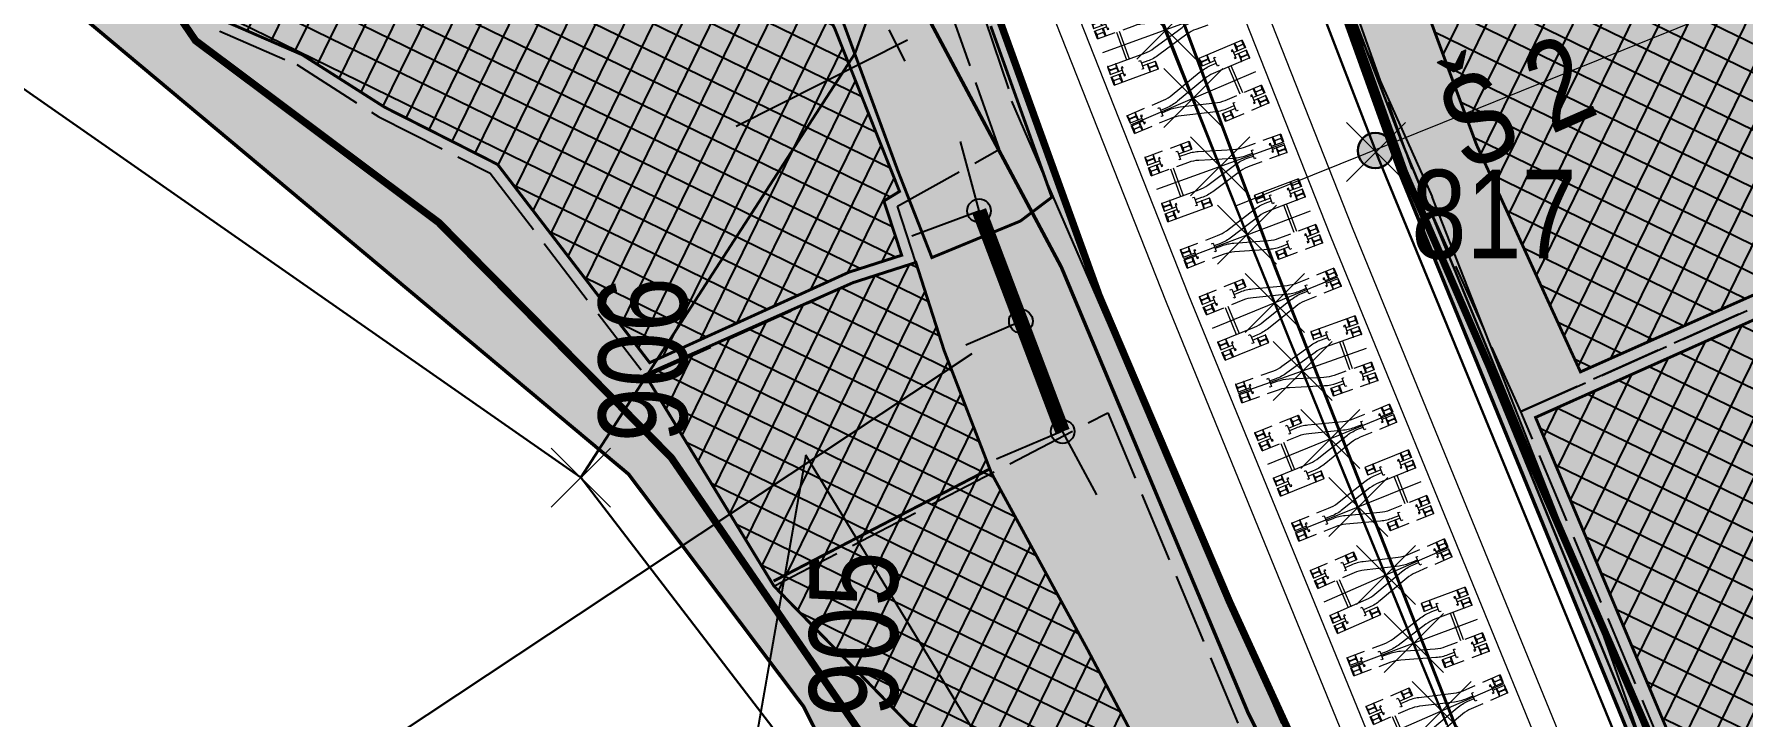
# Model space of a CAD drawing. Header units: millimetres. Extents: x -533422 to -532014, y -1115269 to -1112931.
# Drawn here: x -532559.51 to -532530.56, y -1113905.91 to -1113894.35 of the extents above; entities that cross this region are included whole.
import ezdxf
from ezdxf import colors
from ezdxf.entities.mleader import LeaderData, LeaderLine
from ezdxf.enums import TextEntityAlignment as Align
from ezdxf.math import Vec2, Vec3

# ---------------------------------------------------------------- set-up
doc = ezdxf.new("R2010")
doc.units = ezdxf.units.MM
doc.header["$PDMODE"] = 3
doc.header["$PDSIZE"] = 0.5
for name, pattern in [('ACAD_ISO02W100', [15, 12, -3]), ('ACAD_ISO05W100', [33, 24, -3, 0, -3, 0, -3]), ('ACAD_ISO10W100', [18, 12, -3, 0, -3])]:
    doc.linetypes.add(name, pattern=pattern)
for name, color, linetype, lineweight in [('drážní pozemek', 4, 'Continuous', 30), ('drážní pozemek body', 1, 'Continuous', 18), ('kladečák', 2, 'Continuous', 15), ('kladečák osa', 2, 'Continuous', 15), ('odvodnění', 5, 'Continuous', 0), ('původní osa', 30, 'Continuous', 15), ('SVRSEK', 1, 'Continuous', 20), ('Svršek', 1, 'Continuous', 18), ('tvar svršku', 1, 'Continuous', 13), ('Vytyčovací výkres', 5, 'Continuous', 15), ('Vytyčovací výkres _čísla bodů', 5, 'Continuous', 15), ('Ypražce', 1, 'Continuous', 13), ('zabzař', 1, 'Continuous', 30), ('řezy - značení', 5, 'Continuous', 0)]:
    doc.layers.add(name, color=color, linetype=linetype, lineweight=lineweight)
doc.layers.add('skály', color=8, linetype='Continuous')
doc.layers.add('Soubor 05 Těžký ochranný plot', color=82, linetype='Continuous')
doc.styles.get("Standard").update_dxf_attribs({"font": 'arial.ttf'})
doc.styles.add('Standard 1_500', font='romans.shx', dxfattribs={"width": 0.65, "height": 0.7})
pattern_1 = [(288.94733, (-532345.07127, -1114032.82954), (0.6530751, -0.5687644), [0.5, -1]), (48.94733, (-532345.07127, -1114032.82954), (0.16602684, 0.8499618), [0.5, -1]), (348.94733, (-532345.07127, -1114032.82954), (0.81910195, 0.28119744), [-1, 0.5])]

# ---------------------------------------------------------------- blocks, each defined once
blk = doc.blocks.new('Z$W@#62D3339C')
at = {"layer": 'Ypražce', "lineweight": 9}
for p, q in [((0, 2.3), (0, 1.5)), ((0.14, 2.3), (0.14, 2.085)), ((0.19, 2.3), (0.19, 2.085)), ((0.97, 2.3), (0.97, 2.085)), ((1.02, 2.3), (1.02, 2.085)), ((1.16, 2.3), (1.16, 1.979)), ((0.14, 1.739), (0.14, 1.5)), ((0.828, 1.958), (0.33, 1.958)), ((0.828, 1.908), (0.33, 1.908)), ((1.02, 1.739), (1.02, 1.5)), ((1.16, 1.838), (1.16, 1.5)), ((0.555, 0.214), (0.555, 0)), ((0.605, 0.214), (0.605, 0))]:
    blk.add_line(p, q, dxfattribs=at)
at = {"layer": 'Ypražce', "lineweight": 9, "ltscale": 0.005}
blk.add_line((0.58, 0), (0.58, 2.3), dxfattribs=at)
at = {"layer": 'Ypražce', "lineweight": 9}
for points in [[(0.067, 2.182), (0.067, 2.266, 0.274795), (0.057, 2.285), (0.057, 2.285), (0.003, 2.292, -0.296181), (0, 2.296), (0, 2.3), (0.14, 2.3), (0.14, 2.296, -0.296181), (0.137, 2.292), (0.083, 2.285), (0.083, 2.285, 0.274795), (0.073, 2.266), (0.073, 2.182, 0.274795), (0.083, 2.163), (0.137, 2.156, -0.296181), (0.14, 2.151), (0.14, 2.148), (0, 2.148), (0, 2.151, -0.296181), (0.003, 2.156), (0.057, 2.163), (0.057, 2.163, 0.274795)], [(0.263, 2.182), (0.263, 2.266, -0.274795), (0.273, 2.285), (0.273, 2.285), (0.327, 2.292, 0.296181), (0.33, 2.296), (0.33, 2.3), (0.19, 2.3), (0.19, 2.296, 0.296181), (0.193, 2.292), (0.247, 2.285), (0.247, 2.285, -0.274795), (0.257, 2.266), (0.257, 2.182, -0.274795), (0.247, 2.163), (0.193, 2.156, 0.296181), (0.19, 2.151), (0.19, 2.148), (0.33, 2.148), (0.33, 2.151, 0.296181), (0.327, 2.156), (0.273, 2.163), (0.273, 2.163, -0.274795)], [(0.897, 2.182), (0.897, 2.266, 0.274795), (0.887, 2.285), (0.887, 2.285), (0.833, 2.292, -0.296181), (0.83, 2.296), (0.83, 2.3), (0.97, 2.3), (0.97, 2.296, -0.296181), (0.967, 2.292), (0.913, 2.285), (0.913, 2.285, 0.274795), (0.903, 2.266), (0.903, 2.182, 0.274795), (0.913, 2.163), (0.967, 2.156, -0.296181), (0.97, 2.151), (0.97, 2.148), (0.83, 2.148), (0.83, 2.151, -0.296181), (0.833, 2.156), (0.887, 2.163), (0.887, 2.163, 0.274795)], [(1.093, 2.182), (1.093, 2.266, -0.274795), (1.103, 2.285), (1.103, 2.285), (1.157, 2.292, 0.296181), (1.16, 2.296), (1.16, 2.3), (1.02, 2.3), (1.02, 2.296, 0.296181), (1.023, 2.292), (1.077, 2.285), (1.077, 2.285, -0.274795), (1.087, 2.266), (1.087, 2.182, -0.274795), (1.077, 2.163), (1.023, 2.156, 0.296181), (1.02, 2.151), (1.02, 2.148), (1.16, 2.148), (1.16, 2.151, 0.296181), (1.157, 2.156), (1.103, 2.163), (1.103, 2.163, -0.274795)], [(0.067, 1.618), (0.067, 1.534, -0.274795), (0.057, 1.515), (0.057, 1.515), (0.003, 1.508, 0.296181), (0, 1.504), (0, 1.5), (0.14, 1.5), (0.14, 1.504, 0.296181), (0.137, 1.508), (0.083, 1.515), (0.083, 1.515, -0.274795), (0.073, 1.534), (0.073, 1.618, -0.274795), (0.083, 1.637), (0.137, 1.644, 0.296181), (0.14, 1.649), (0.14, 1.652), (0, 1.652), (0, 1.649, 0.296181), (0.003, 1.644), (0.057, 1.637), (0.057, 1.637, -0.274795)], [(1.093, 1.618), (1.093, 1.534, 0.274795), (1.103, 1.515), (1.103, 1.515), (1.157, 1.508, -0.296181), (1.16, 1.504), (1.16, 1.5), (1.02, 1.5), (1.02, 1.504, -0.296181), (1.023, 1.508), (1.077, 1.515), (1.077, 1.515, 0.274795), (1.087, 1.534), (1.087, 1.618, 0.274795), (1.077, 1.637), (1.023, 1.644, -0.296181), (1.02, 1.649), (1.02, 1.652), (1.16, 1.652), (1.16, 1.649, -0.296181), (1.157, 1.644), (1.103, 1.637), (1.103, 1.637, 0.274795)], [(0.482, 0.118), (0.482, 0.034, -0.274795), (0.472, 0.015), (0.472, 0.015), (0.418, 0.008, 0.296181), (0.415, 0.004), (0.415, 0), (0.555, 0), (0.555, 0.004, 0.296181), (0.552, 0.008), (0.498, 0.015), (0.498, 0.015, -0.274795), (0.488, 0.034), (0.488, 0.118, -0.274795), (0.498, 0.137), (0.552, 0.144, 0.296181), (0.555, 0.149), (0.555, 0.152), (0.415, 0.152), (0.415, 0.149, 0.296181), (0.418, 0.144), (0.472, 0.137), (0.472, 0.137, -0.274795)], [(0.678, 0.118), (0.678, 0.034, 0.274795), (0.688, 0.015), (0.688, 0.015), (0.742, 0.008, -0.296181), (0.745, 0.004), (0.745, 0), (0.605, 0), (0.605, 0.004, -0.296181), (0.608, 0.008), (0.662, 0.015), (0.662, 0.015, 0.274795), (0.672, 0.034), (0.672, 0.118, 0.274795), (0.662, 0.137), (0.608, 0.144, -0.296181), (0.605, 0.149), (0.605, 0.152), (0.745, 0.152), (0.745, 0.149, -0.296181), (0.742, 0.144), (0.688, 0.137), (0.688, 0.137, 0.274795)]]:
    blk.add_lwpolyline(points, format="xyb", close=True, dxfattribs=at)
for points in [[(0.214, 2.061), (0.24, 2.06), (0.24, 2.085), (0.09, 2.085), (0.09, 2.06), (0.116, 2.06)], [(0.83, 2.3), (0.83, 1.979)], [(1.044, 2.061), (1.07, 2.06), (1.07, 2.085), (0.92, 2.085), (0.92, 2.06), (0.946, 2.06)], [(0.23, 1.764), (0.24, 1.764), (0.24, 1.739), (0.09, 1.739), (0.09, 1.764), (0.1, 1.764)], [(1.06, 1.764), (1.07, 1.764), (1.07, 1.739), (0.92, 1.739), (0.92, 1.764), (0.93, 1.764)], [(0.415, 0), (0.415, 0.321)], [(0.515, 0.536), (0.505, 0.536), (0.505, 0.561), (0.655, 0.561), (0.655, 0.536), (0.645, 0.536)], [(0.745, 0), (0.745, 0.321)], [(0.531, 0.239), (0.505, 0.239), (0.505, 0.214), (0.655, 0.214), (0.655, 0.239), (0.629, 0.239)]]:
    blk.add_lwpolyline(points, dxfattribs=at)
for points in [[(0.33, 2.3), (0.33, 1.625, 0.072586), (0.355, 1.454), (0.524, 0.886, -0.072586), (0.555, 0.675), (0.555, 0.561)], [(0.415, 0.462), (0.415, 0.675, 0.072586), (0.39, 0.846), (0.221, 1.414, -0.072586), (0.19, 1.625), (0.19, 1.739)], [(0.83, 1.838), (0.83, 1.625, -0.072586), (0.805, 1.454), (0.636, 0.886, 0.072586), (0.605, 0.675), (0.605, 0.561)], [(0.745, 0.462), (0.745, 0.675, -0.072586), (0.77, 0.846), (0.939, 1.414, 0.072586), (0.97, 1.625), (0.97, 1.739)]]:
    blk.add_lwpolyline(points, format="xyb", dxfattribs=at)
blk = doc.blocks.new('Těžký ochranný plot - pole dl. 2.0 m')
at = {"layer": 'Soubor 05 Těžký ochranný plot'}
h = blk.add_hatch(color=7, dxfattribs=at)
edge = h.paths.add_edge_path()
edge.add_arc((0, 0), 0.2, 284.6461, 644.6461)
at = {"layer": 'Soubor 05 Těžký ochranný plot', "color": 7}
blk.add_circle((0, 0), 0.2, dxfattribs=at)
blk = doc.blocks.new('Kotevní prvek 5m')
for points in [[(154.728, 149.534), (155.294, 149.732)], [(154.946, 149.822), (156.011, 146.751)]]:
    blk.add_lwpolyline(points)

msp = doc.modelspace()

# ---------------------------------------------------------------- hatches: boundary and pattern name
at = {"layer": 'odvodnění'}
msp.add_hatch(color=256, dxfattribs=at).paths.add_polyline_path([(-532536.4894, -1113896.3186, 1), (-532537.0894, -1113896.3186, 1)])
at = {"layer": 'skály', "true_color": 0xd9ffcc}
h = msp.add_hatch(color=254, dxfattribs=at)
h.dxf.hatch_style = 1
h.paths.add_polyline_path([(-532518.5594, -1113933.2177), (-532517.1782, -1113932.5799), (-532517.5067, -1113924.1456), (-532518.2728, -1113916.338), (-532520.5537, -1113907.175), (-532521.4019, -1113904.7517), (-532522.6878, -1113901.5411), (-532524.2582, -1113898.1632), (-532525.1625, -1113895.9551), (-532526.234, -1113892.75), (-532527.6465, -1113888.1893), (-532529.3261, -1113883.7492), (-532531.835, -1113875.2672), (-532531.835, -1113875.2672), (-532537.2569, -1113861.571), (-532539.0358, -1113855.5672), (-532541.0908, -1113850.94), (-532542.3695, -1113847.5949), (-532543.1826, -1113843.4911), (-532544.1325, -1113839.1424), (-532546.1592, -1113828.9681), (-532546.3628, -1113824.3169), (-532547.0981, -1113819.5416), (-532548.5464, -1113815.3411), (-532550.2727, -1113807.4673), (-532547.7826, -1113800.9067), (-532545.3063, -1113789.8871), (-532546.4022, -1113781.6222), (-532558.0273, -1113786.201), (-532558.5992, -1113791.3438), (-532557.8332, -1113800.8024), (-532557.7416, -1113806.6114), (-532557.0713, -1113813.3105), (-532555.9255, -1113821.5665), (-532555.4993, -1113826.9319), (-532553.3421, -1113840.4862), (-532551.5421, -1113847.1691), (-532550.3625, -1113853.1499), (-532547.2206, -1113864.2971), (-532542.2661, -1113878.7306), (-532539.5925, -1113887.7503), (-532536.3765, -1113896.7067), (-532530.2178, -1113911.7934), (-532526.0618, -1113921.2859), (-532520.6058, -1113934.1467)])
h = msp.add_hatch(color=254, dxfattribs=at)
h.dxf.hatch_style = 1
h.paths.add_polyline_path([(-532526.4588, -1113936.7432), (-532528.7406, -1113937.5977), (-532531.3829, -1113932.6297), (-532536.3884, -1113924.7343), (-532536.3884, -1113924.7343), (-532541.6277, -1113915.394), (-532546.4744, -1113905.7413), (-532549.4415, -1113901.8011), (-532558.7647, -1113893.9956), (-532563.1017, -1113885.6324), (-532563.885, -1113878.661), (-532566.1902, -1113869.556), (-532564.7803, -1113860.8749), (-532565.0546, -1113856.6297), (-532565.8211, -1113851.6329), (-532567.9664, -1113842.656), (-532569.3526, -1113833.3835), (-532572.1876, -1113817.146), (-532573.255, -1113802.8022), (-532570.2038, -1113791.7879), (-532567.7689, -1113790.2534), (-532564.8497, -1113788.7294), (-532564.1698, -1113806.9942), (-532563.4457, -1113816.4786), (-532560.7584, -1113835.4742), (-532560.1527, -1113840.3158), (-532558.7633, -1113845.1218), (-532557.6018, -1113848.9098), (-532556.2156, -1113853.7035), (-532555.1029, -1113857.9718), (-532552.5383, -1113866.2222), (-532552.3648, -1113866.6846), (-532558.9653, -1113878.2524), (-532558.9532, -1113881.0265), (-532559.0671, -1113885.2271), (-532557.7476, -1113887.9392), (-532554.3316, -1113886.5689), (-532550.1277, -1113885.6211), (-532548.9749, -1113886.3688), (-532546.5193, -1113890.0385), (-532542.1096, -1113898.2943), (-532538.9506, -1113905.8353), (-532534.6682, -1113914.5021), (-532530.7666, -1113924.4643), (-532528.0359, -1113932.4637)])
at = {"layer": 'skály', "ltscale": 100, "true_color": 0xffdab3}
for points in [[(-532524.7855, -1113923.5228), (-532524.4511, -1113921.4197), (-532524.2544, -1113919.5917), (-532521.2934, -1113917.2258), (-532520.0726, -1113916.2457), (-532520.8854, -1113912.6513), (-532522.0537, -1113907.76), (-532523.1416, -1113902.8938), (-532527.4684, -1113893.2315), (-532529.0074, -1113889.5962), (-532531.4083, -1113884.5613), (-532534.1407, -1113876.0315), (-532536.6844, -1113868.047), (-532539.8981, -1113862.2999), (-532541.1268, -1113855.5922), (-532542.8907, -1113851.3674), (-532543.8892, -1113847.2576), (-532545.1382, -1113839.2907), (-532547.5925, -1113831.8952), (-532549.5244, -1113829.1656), (-532551.0885, -1113819.681), (-532551.7545, -1113814.2045), (-532556.001, -1113814.5711), (-532555.4612, -1113818.8561), (-532555.0747, -1113823.1664), (-532554.4134, -1113828.6186), (-532554.2132, -1113832.453), (-532553.2157, -1113840.4739), (-532551.4637, -1113846.8394), (-532550.2064, -1113853.0953), (-532547.0716, -1113864.2416), (-532542.1396, -1113878.6702), (-532539.4973, -1113887.7145), (-532536.3003, -1113896.6738), (-532530.1032, -1113910.8993), (-532526.0128, -1113920.5825)], [(-532546.7937, -1113883.3733), (-532548.1588, -1113883.7606), (-532549.5245, -1113884.8035), (-532551.0206, -1113885.5323), (-532552.9153, -1113886.6645), (-532554.4515, -1113887.5444), (-532556.4727, -1113888.3765), (-532558.076, -1113889.5295), (-532559.4844, -1113890.4844), (-532556.7772, -1113894.4554), (-532552.6566, -1113897.5381), (-532548.7194, -1113901.5195), (-532544.186, -1113908.113), (-532540.7659, -1113915.0579), (-532538.4566, -1113919.336), (-532534.407, -1113926.4391), (-532531.99, -1113925.4602), (-532530.7453, -1113925.0622), (-532532.8365, -1113919.3405), (-532535.326, -1113913.3202), (-532537.3675, -1113908.096), (-532539.2595, -1113903.9664), (-532541.4689, -1113898.7784), (-532544.7297, -1113889.7551)]]:
    msp.add_hatch(color=41, dxfattribs=at).paths.add_polyline_path(points)
at = {"layer": 'skály', "ltscale": 0.25}
h = msp.add_hatch(dxfattribs=at)
h.set_pattern_fill('ANSI37', color=8, scale=3.5, angle=189.47367)
h.set_pattern_definition([(333.94733, (-532345.07127, -1114032.82954), (0.1921488, 0.3930459), []), (63.94733, (-532345.07127, -1114032.82954), (-0.3930459, 0.1921488), [])])
h.paths.add_polyline_path([(-532535.7997, -1113923.8481), (-532540.6857, -1113915.0403), (-532541.198, -1113909.9778), (-532538.0105, -1113908.6774), (-532536.2929, -1113911.97), (-532535.6028, -1113913.5139), (-532531.9612, -1113922.2351)])
h.paths.add_polyline_path([(-532541.8751, -1113910.2695), (-532543.7523, -1113907.0018), (-532546.978, -1113903.6986), (-532549.1611, -1113900.1175), (-532545.6385, -1113898.5562), (-532544.5741, -1113898.2148), (-532544.0948, -1113899.7089), (-532543.2938, -1113901.7851), (-532541.6646, -1113904.776), (-532539.7276, -1113908.4436), (-532539.4008, -1113909.2446)])
h.paths.add_polyline_path([(-532559.6282, -1113851.5056), (-532561.0153, -1113846.6868), (-532561.7652, -1113844.1049), (-532563.036, -1113844.4697), (-532561.3782, -1113851.5783), (-532563.3988, -1113856.2578), (-532562.5029, -1113861.9221), (-532562.5423, -1113865.4287), (-532564.2443, -1113869.0925), (-532562.848, -1113874.4202), (-532561.893, -1113878.9103), (-532560.6632, -1113884.8372), (-532559.3276, -1113889.0909), (-532556.2365, -1113894.1451), (-532554.9717, -1113894.6944), (-532553.5756, -1113895.5828), (-532551.6602, -1113896.5534), (-532549.0838, -1113899.9124), (-532545.707, -1113898.3787), (-532544.8143, -1113898.0923), (-532545.1159, -1113897.1733), (-532544.851, -1113897.0111), (-532545.9483, -1113894.2511), (-532547.8666, -1113890.4885), (-532549.2707, -1113888.4009), (-532550.7216, -1113885.6429), (-532549.5609, -1113884.5779), (-532550.8762, -1113881.6069), (-532551.3587, -1113876.0246), (-532551.6152, -1113873.3141), (-532553.2908, -1113868.4032), (-532555.144, -1113868.4725), (-532555.611, -1113866.6709), (-532558.7893, -1113855.0988)])
h.paths.add_polyline_path([(-532527.3244, -1113897.8213), (-532525.829, -1113901.5654), (-532524.7949, -1113904.1741), (-532523.3796, -1113908.268), (-532522.1643, -1113911.9164), (-532520.9419, -1113916.5344), (-532526.3571, -1113919.4826), (-532528.7661, -1113913.7287), (-532529.9263, -1113910.83), (-532530.9942, -1113908.0493), (-532531.6259, -1113906.662), (-532534.0764, -1113900.8397)])
h.paths.add_polyline_path([(-532533.3154, -1113900.0681), (-532535.077, -1113896.2182), (-532536.5884, -1113892.137), (-532532.3357, -1113890.2216), (-532534.346, -1113885.7649), (-532537.56, -1113877.0571), (-532540.0354, -1113869.7815), (-532542.9388, -1113863.1787), (-532544.5577, -1113856.8278), (-532546.6949, -1113852.2109), (-532548.9863, -1113839.8945), (-532550.1897, -1113834.0811), (-532552.0708, -1113830.1331), (-532552.1366, -1113829.6797), (-532550.0525, -1113829.3351), (-532551.5079, -1113819.7779), (-532550.0525, -1113829.3351), (-532548.0413, -1113832.1239), (-532545.8349, -1113839.403), (-532545.0635, -1113847.2192), (-532544.3078, -1113851.728), (-532541.8299, -1113855.8193), (-532540.4271, -1113862.4563), (-532537.0739, -1113868.2283), (-532534.4408, -1113876.1302), (-532531.6965, -1113884.6738), (-532529.5424, -1113889.1471), (-532530.5991, -1113891.6813), (-532528.1364, -1113897.768)])
at = {"layer": 'skály', "ltscale": 100, "true_color": 0xffb3b3}
msp.add_hatch(color=31, dxfattribs=at).paths.add_polyline_path([(-532554.9922, -1113868.2064), (-532555.8993, -1113864.5018), (-532558.6173, -1113855.0892), (-532559.9307, -1113849.9293), (-532560.8633, -1113846.5643), (-532561.6537, -1113844.052), (-532558.9614, -1113843.5043), (-532557.1646, -1113849.0444), (-532556.5493, -1113851.1091), (-532555.5483, -1113854.5845), (-532554.142, -1113859.0458), (-532553.6244, -1113861.0666), (-532552.8186, -1113863.9123), (-532552.1301, -1113866.2357), (-532551.2709, -1113868.5006), (-532549.9217, -1113872.6526), (-532549.2227, -1113875.1702), (-532548.2804, -1113878.4147), (-532547.0948, -1113882.0723), (-532546.7864, -1113882.8756), (-532546.7638, -1113883.7932), (-532546.3003, -1113885.2425), (-532544.9575, -1113889.4145), (-532543.9513, -1113892.3676), (-532543.3062, -1113894.2093), (-532542.2695, -1113897.1085), (-532542.8044, -1113897.5132), (-532544.3027, -1113898.1317), (-532544.8793, -1113896.662), (-532545.8563, -1113894.0065), (-532547.7475, -1113890.3904), (-532549.1174, -1113888.4089), (-532550.6619, -1113885.3576), (-532552.9153, -1113886.6645), (-532553.6834, -1113887.1044), (-532554.4515, -1113887.5444), (-532556.4727, -1113888.3765), (-532557.2743, -1113888.953), (-532559.4844, -1113890.4844), (-532561.0135, -1113887.5817), (-532561.6636, -1113885.1557), (-532562.7769, -1113880.217), (-532562.8294, -1113878.6212), (-532561.0023, -1113878.4102), (-532558.9451, -1113876.9408), (-532556.9784, -1113872.5869), (-532556.2546, -1113871.4085), (-532555.8347, -1113870.4514), (-532555.4924, -1113869.0296)])

# ---------------------------------------------------------------- linework, layer by layer
at = {"layer": 'drážní pozemek'}
for points in [[(-532529.0025, -1113945.33), (-532530.42, -1113935.0175), (-532538.0721, -1113922.9113), (-532546.68, -1113906.51), (-532550.25, -1113901.86), (-532580.39, -1113880.83), (-532597.41, -1113889.48), (-532617.5, -1113903.49), (-532582, -1113848.57), (-532568.73, -1113822.76), (-532530.98, -1113773.07), (-532548.8325, -1113807.33), (-532541.5989, -1113823.0723), (-532536.2725, -1113849.71), (-532528.2571, -1113879.1306), (-532521.9, -1113901.1475), (-532515.5275, -1113913.05), (-532495.7013, -1113932.2121), (-532507.56, -1113951.14)], [(-532550.25, -1113901.86), (-532545.6, -1113894.67), (-532544.22, -1113890.78), (-532541.34, -1113887.35), (-532528.2893, -1113879.0124)]]:
    msp.add_lwpolyline(points, dxfattribs=at)
at = {"layer": 'drážní pozemek body'}
msp.add_point((-532550.25, -1113901.86), dxfattribs=at)
at = {"layer": 'kladečák'}
for p in [(-532540.3326, -1113894.2712), (-532539.8758, -1113895.4294), (-532539.419, -1113896.5875), (-532538.9622, -1113897.7457), (-532538.4929, -1113898.8988), (-532538.0219, -1113900.0513), (-532537.551, -1113901.2038), (-532537.08, -1113902.3563), (-532536.6091, -1113903.5088), (-532536.1381, -1113904.6613), (-532535.6672, -1113905.8138)]:
    msp.add_point(p, dxfattribs=at)
at = {"layer": 'kladečák osa'}
msp.add_lwpolyline([(-532523.3663, -1113935.7555), (-532523.6956, -1113934.9546), (-532524.9996, -1113931.7824), (-532526.0264, -1113929.2845), (-532527.0903, -1113926.6964), (-532529.5624, -1113920.6825), (-532531.5795, -1113915.7757), (-532533.1444, -1113911.9688), (-532533.9525, -1113910.003), (-532534.4226, -1113908.8594), (-532538.9106, -1113897.8766), (-532543.1651, -1113887.089), (-532547.3837, -1113875.551), (-532550.2982, -1113866.6749), (-532553.3148, -1113856.0862), (-532554.4479, -1113851.5605), (-532555.7656, -1113845.6444), (-532556.3338, -1113843.0393), (-532558.0649, -1113833.5283)], dxfattribs=at)
at = {"layer": 'odvodnění', "lineweight": 30}
for p, q in [((-532543.5798, -1113878.6626), (-532536.7792, -1113896.3448)), ((-532521.2348, -1113934.2339), (-532536.7863, -1113896.3262))]:
    msp.add_line(p, q, dxfattribs=at)
msp.add_circle((-532536.7894, -1113896.3186), 0.3, dxfattribs=at)
at = {"layer": 'původní osa'}
msp.add_line((-532529.8839, -1113893.5228), (-532539.1592, -1113897.2602), dxfattribs=at)
at = {"layer": 'původní osa', "lineweight": 40, "elevation": 353.018}
msp.add_lwpolyline([(-532520.964, -1113941.602), (-532524.861, -1113932.117), (-532525.7, -1113930.065), (-532529.844, -1113919.946), (-532534.127, -1113909.385), (-532538.488, -1113898.301), (-532542.476, -1113887.636), (-532546.026, -1113877.445), (-532549.35, -1113866.981), (-532552.302, -1113856.418), (-532554.714, -1113846.338), (-532555.308, -1113843.547), (-532557.103, -1113834.041), (-532558.448, -1113825.436), (-532559.64, -1113815.547), (-532560.487, -1113805.456), (-532560.993, -1113794.499), (-532561.087, -1113783.392), (-532561.043, -1113781.204), (-532560.65, -1113771.904)], dxfattribs=at)
msp.add_lwpolyline([(-532520.964, -1113941.602), (-532524.861, -1113932.117), (-532525.7, -1113930.065), (-532529.844, -1113919.946), (-532534.127, -1113909.385), (-532538.488, -1113898.301), (-532542.476, -1113887.636), (-532546.026, -1113877.445), (-532549.35, -1113866.981), (-532552.302, -1113856.418), (-532554.714, -1113846.338), (-532555.308, -1113843.547), (-532557.103, -1113834.041), (-532558.448, -1113825.436), (-532559.64, -1113815.547), (-532560.487, -1113805.456), (-532560.993, -1113794.499), (-532561.087, -1113783.392), (-532561.043, -1113781.204), (-532560.65, -1113771.904)], dxfattribs=at)
at = {"layer": 'skály'}
for p, q in [((-532543, -1113895.27), (-532546.42, -1113885.18)), ((-532537.78, -1113892.75), (-532535.83, -1113897.1)), ((-532539.5, -1113903.44), (-532542.95, -1113895.48)), ((-532533.1, -1113904.05), (-532535.83, -1113897.1)), ((-532538.37, -1113906.03), (-532539.5, -1113903.44)), ((-532533.1, -1113904.05), (-532531.29, -1113909.13))]:
    msp.add_line(p, q, dxfattribs=at)
at = {"layer": 'skály', "color": 172, "linetype": 'ACAD_ISO02W100', "ltscale": 0.1, "const_width": 0.05}
for points in [[(-532545.8349, -1113839.403), (-532545.0635, -1113847.2192), (-532544.3078, -1113851.728), (-532541.8299, -1113855.8193), (-532540.4271, -1113862.4563), (-532537.0739, -1113868.2283), (-532534.4408, -1113876.1302), (-532531.6965, -1113884.6738), (-532529.5424, -1113889.1471), (-532530.5991, -1113891.6813), (-532528.1364, -1113897.768), (-532533.3154, -1113900.0681), (-532535.077, -1113896.2182), (-532536.5884, -1113892.137), (-532532.3357, -1113890.2216), (-532534.346, -1113885.7649), (-532537.56, -1113877.0571), (-532540.0354, -1113869.7815), (-532542.9388, -1113863.1787), (-532544.5577, -1113856.8278), (-532546.6949, -1113852.2109), (-532548.9863, -1113839.8945)], [(-532560.6632, -1113884.8372), (-532559.3276, -1113889.0909), (-532556.2365, -1113894.1451), (-532554.9717, -1113894.6944), (-532553.5756, -1113895.5828), (-532551.6602, -1113896.5534), (-532549.0838, -1113899.9124), (-532545.707, -1113898.3787), (-532544.8143, -1113898.0923), (-532545.1159, -1113897.1733), (-532544.851, -1113897.0111), (-532545.9483, -1113894.2511), (-532547.8666, -1113890.4885), (-532549.2707, -1113888.4009), (-532550.7216, -1113885.6429), (-532549.5609, -1113884.5779), (-532550.8762, -1113881.6069), (-532551.3587, -1113876.0246), (-532551.6152, -1113873.3141), (-532553.2908, -1113868.4032), (-532555.144, -1113868.4725), (-532555.611, -1113866.6709), (-532558.7893, -1113855.0988), (-532559.6282, -1113851.5056)], [(-532541.8751, -1113910.2695), (-532543.7523, -1113907.0018), (-532546.978, -1113903.6986), (-532549.1611, -1113900.1175), (-532545.6385, -1113898.5562), (-532544.5741, -1113898.2148), (-532544.0948, -1113899.7089), (-532543.2938, -1113901.7851), (-532541.6646, -1113904.776), (-532539.7276, -1113908.4436), (-532539.4008, -1113909.2446), (-532541.8751, -1113910.2695)]]:
    msp.add_lwpolyline(points, dxfattribs=at)
at = {"layer": 'skály', "linetype": 'ACAD_ISO02W100', "ltscale": 0.1}
for points in [[(-532545.6477, -1113839.3658), (-532544.875, -1113847.1941), (-532544.1264, -1113851.6607), (-532541.6507, -1113855.7485), (-532540.2475, -1113862.3872), (-532536.8998, -1113868.1497), (-532534.2602, -1113876.0711), (-532531.5196, -1113884.6032), (-532529.326, -1113889.1585), (-532530.3869, -1113891.6994), (-532527.8915, -1113897.8667), (-532534.3236, -1113900.7421)], [(-532534.3236, -1113900.7421), (-532536.1674, -1113896.6291), (-532539.3805, -1113887.6465), (-532541.711, -1113878.5361), (-532546.5938, -1113864.1415), (-532549.6041, -1113852.9613), (-532553.0651, -1113840.4471)], [(-532560.8473, -1113884.8851), (-532559.5018, -1113889.1701), (-532556.3673, -1113894.2955), (-532555.0611, -1113894.8627), (-532553.6698, -1113895.7481), (-532551.7846, -1113896.7033), (-532549.1427, -1113900.1478), (-532545.6385, -1113898.5562), (-532544.5741, -1113898.2148), (-532544.8866, -1113897.2627), (-532543.1563, -1113896.2949), (-532547.2222, -1113884.8111), (-532549.1082, -1113885.4195), (-532550.7858, -1113881.5496), (-532551.1693, -1113876.0091), (-532551.4282, -1113873.2739), (-532553.8611, -1113866.1534), (-532555.5849, -1113860.4781), (-532557.2514, -1113854.7797), (-532558.4816, -1113849.3424), (-532559.784, -1113843.6767)], [(-532546.978, -1113903.6986), (-532541.3227, -1113900.7628), (-532538.0105, -1113908.6774), (-532541.8751, -1113910.2695), (-532543.7523, -1113907.0018), (-532546.978, -1113903.6986)]]:
    msp.add_lwpolyline(points, dxfattribs=at)
at = {"layer": 'skály', "color": 116, "linetype": 'ACAD_ISO02W100', "ltscale": 0.1, "true_color": 0x136734, "const_width": 0.06}
for points in [[(-532560.1527, -1113840.3158), (-532558.7633, -1113845.1218), (-532557.6018, -1113848.9098), (-532556.2156, -1113853.7035), (-532555.1029, -1113857.9718), (-532552.5383, -1113866.2222), (-532552.3648, -1113866.6846), (-532558.9653, -1113878.2524), (-532558.9532, -1113881.0265), (-532559.0671, -1113885.2271), (-532557.7476, -1113887.9392), (-532554.3316, -1113886.5689), (-532550.1277, -1113885.6211), (-532548.9749, -1113886.3688), (-532546.5193, -1113890.0385), (-532542.1096, -1113898.2943), (-532538.9506, -1113905.8353), (-532534.6682, -1113914.5021), (-532530.7666, -1113924.4643), (-532528.0359, -1113932.4637), (-532526.4588, -1113936.7432)], [(-532553.3421, -1113840.4862), (-532551.5421, -1113847.1691), (-532550.3625, -1113853.1499), (-532547.2206, -1113864.2971), (-532542.2661, -1113878.7306), (-532539.5925, -1113887.7503), (-532536.3765, -1113896.7067), (-532530.2178, -1113911.7934), (-532526.0618, -1113921.2859), (-532520.6058, -1113934.1467), (-532518.5594, -1113933.2177)], [(-532526.4588, -1113936.7432), (-532528.7406, -1113937.5977), (-532531.3829, -1113932.6297), (-532531.3829, -1113932.6297), (-532536.3884, -1113924.7343), (-532536.3884, -1113924.7343), (-532541.6277, -1113915.394), (-532546.4744, -1113905.7413), (-532549.4415, -1113901.8011), (-532558.7647, -1113893.9956), (-532563.1017, -1113885.6324), (-532563.885, -1113878.661), (-532566.1902, -1113869.556), (-532564.7803, -1113860.8749), (-532565.0546, -1113856.6297), (-532565.8211, -1113851.6329), (-532567.9664, -1113842.656)]]:
    msp.add_lwpolyline(points, dxfattribs=at)
at = {"layer": 'skály', "color": 20, "linetype": 'ACAD_ISO02W100', "ltscale": 0.1, "const_width": 0.125}
for points in [[(-532553.2157, -1113840.4739), (-532551.4637, -1113846.8394), (-532550.2064, -1113853.0953), (-532547.0716, -1113864.2416), (-532542.1396, -1113878.6702), (-532539.4973, -1113887.7145), (-532536.3003, -1113896.6738), (-532530.1032, -1113910.8993), (-532526.0128, -1113920.5825), (-532524.7855, -1113923.5228)], [(-532537.3675, -1113908.096), (-532539.2595, -1113903.9664), (-532541.4689, -1113898.7784), (-532544.7297, -1113889.7551), (-532546.7937, -1113883.3733), (-532548.1588, -1113883.7606), (-532549.5245, -1113884.8035), (-532551.0206, -1113885.5323), (-532552.9153, -1113886.6645), (-532554.4515, -1113887.5444), (-532556.4727, -1113888.3765), (-532558.076, -1113889.5295), (-532558.076, -1113889.5295), (-532559.4844, -1113890.4844), (-532559.4844, -1113890.4844), (-532556.7772, -1113894.4554), (-532552.6566, -1113897.5381), (-532548.7194, -1113901.5195), (-532544.186, -1113908.113)]]:
    msp.add_lwpolyline(points, dxfattribs=at)
at = {"layer": 'skály', "linetype": 'ACAD_ISO05W100', "ltscale": 0.05, "const_width": 0.05}
msp.add_lwpolyline([(-532543.3062, -1113894.2093), (-532542.2695, -1113897.1085), (-532542.8044, -1113897.5132), (-532544.3027, -1113898.1317), (-532544.8793, -1113896.662), (-532545.8563, -1113894.0065)], dxfattribs=at)
at = {"layer": 'skály', "color": 12, "ltscale": 0.25}
for points in [[(-532544.6443, -1113897.7607), (-532543.5032, -1113897.3382), (-532543.8209, -1113896.1635)], [(-532543.7305, -1113899.6107), (-532542.7955, -1113899.2088)], [(-532541.5104, -1113902.1505), (-532542.0907, -1113901.0716), (-532543.2109, -1113901.5478)]]:
    msp.add_lwpolyline(points, dxfattribs=at)
at = {"layer": 'skály', "color": 82, "linetype": 'ACAD_ISO10W100', "ltscale": 0.1, "const_width": 0.25, "flags": 128}
for points in [[(-532542.7955, -1113899.2088), (-532543.5032, -1113897.3382)], [(-532542.0878, -1113901.0794), (-532542.7955, -1113899.2088)]]:
    msp.add_lwpolyline(points, dxfattribs=at)
at = {"layer": 'skály', "linetype": 'ACAD_ISO02W100', "ltscale": 0.1}
msp.add_lwpolyline([(-532527.2214, -1113897.5671), (-532525.6525, -1113901.4952), (-532524.6167, -1113904.108), (-532523.1996, -1113908.2069), (-532521.9821, -1113911.8621), (-532521.9821, -1113911.8621), (-532520.7201, -1113916.6299), (-532526.4511, -1113919.7501), (-532528.9419, -1113913.8007), (-532530.1032, -1113910.8993), (-532530.1032, -1113910.8993), (-532531.1695, -1113908.1228), (-532531.8, -1113906.7382), (-532534.3236, -1113900.7421), (-532527.2214, -1113897.5671)], close=True, dxfattribs=at)
at = {"layer": 'skály', "color": 172, "linetype": 'ACAD_ISO02W100', "ltscale": 0.1, "const_width": 0.05}
msp.add_lwpolyline([(-532527.3244, -1113897.8213), (-532525.829, -1113901.5654), (-532524.7949, -1113904.1741), (-532523.3796, -1113908.268), (-532522.1643, -1113911.9164), (-532520.9419, -1113916.5344), (-532526.3571, -1113919.4826), (-532528.7661, -1113913.7287), (-532529.9263, -1113910.83), (-532530.9942, -1113908.0493), (-532531.6259, -1113906.662), (-532534.0764, -1113900.8397)], close=True, dxfattribs=at)
at = {"layer": 'SVRSEK', "color": 2}
msp.add_lwpolyline([(-532523.2086, -1113936.1393), (-532523.5378, -1113935.3384), (-532524.8418, -1113932.1662), (-532525.8686, -1113929.6683), (-532526.9325, -1113927.0802), (-532529.4046, -1113921.0664), (-532531.4217, -1113916.1596), (-532532.9866, -1113912.3526), (-532533.7947, -1113910.3869), (-532534.2648, -1113909.2433), (-532538.7528, -1113898.2604), (-532543.0073, -1113887.4728), (-532547.2482, -1113875.9425), (-532550.1405, -1113867.0588), (-532553.2254, -1113856.4285), (-532554.393, -1113851.7885), (-532555.7043, -1113846.049), (-532556.2879, -1113843.2653), (-532558.0001, -1113833.9273)], dxfattribs=at)
at = {"layer": 'Svršek', "color": 1, "lineweight": 30}
msp.add_lwpolyline([(-532535.5805, -1113906.0416), (-532535.9629, -1113905.1098), (-532536.345, -1113904.1779), (-532536.7267, -1113903.2458), (-532537.1078, -1113902.3135), (-532537.4884, -1113901.3809), (-532537.8683, -1113900.4481), (-532538.2475, -1113899.515), (-532538.6258, -1113898.5815), (-532539.0031, -1113897.6476), (-532539.3795, -1113896.7133), (-532539.7548, -1113895.7786), (-532540.1289, -1113894.8434), (-532540.5017, -1113893.9076)], dxfattribs=at)
at = {"layer": 'tvar svršku', "color": 1}
for points in [[(-532521.6362, -1113935.493), (-532521.9654, -1113934.6921), (-532523.2695, -1113931.5199), (-532524.2963, -1113929.022), (-532525.3602, -1113926.4339), (-532527.8323, -1113920.42), (-532529.8494, -1113915.5132), (-532531.4143, -1113911.7063), (-532532.2224, -1113909.7405), (-532532.6918, -1113908.5985), (-532537.1752, -1113897.627), (-532541.4186, -1113886.8675), (-532545.6417, -1113875.3857), (-532548.5155, -1113866.5586), (-532551.5842, -1113855.9841), (-532552.7399, -1113851.3917), (-532554.0436, -1113845.6853), (-532554.6197, -1113842.9375), (-532556.3223, -1113833.6518)], [(-532522.0062, -1113935.6451), (-532522.3354, -1113934.8442), (-532523.6394, -1113931.6719), (-532524.6662, -1113929.1741), (-532525.7301, -1113926.5859), (-532528.2023, -1113920.5721), (-532530.2193, -1113915.6653), (-532531.7843, -1113911.8583), (-532532.5923, -1113909.8926), (-532533.0619, -1113908.7502), (-532537.5464, -1113897.776), (-532541.7925, -1113887.0099), (-532546.0197, -1113875.5167), (-532548.8978, -1113866.6763), (-532551.9704, -1113856.0886), (-532553.1288, -1113851.4851), (-532554.4343, -1113845.7708), (-532555.0122, -1113843.0146), (-532556.7171, -1113833.7166)], [(-532524.7809, -1113936.7857), (-532525.1101, -1113935.9848), (-532526.4141, -1113932.8126), (-532527.4409, -1113930.3147), (-532528.5048, -1113927.7266), (-532530.977, -1113921.7127), (-532532.994, -1113916.8059), (-532534.559, -1113912.999), (-532535.367, -1113911.0332), (-532535.8378, -1113909.888), (-532540.3305, -1113898.8938), (-532544.596, -1113888.0782), (-532548.8548, -1113876.4992), (-532551.7654, -1113867.5589), (-532554.8665, -1113856.873), (-532556.0462, -1113852.1853), (-532557.3649, -1113846.4128), (-532557.9562, -1113843.5931), (-532559.6779, -1113834.2028)], [(-532524.4109, -1113936.6336), (-532524.7402, -1113935.8327), (-532526.0442, -1113932.6605), (-532527.071, -1113930.1626), (-532528.1349, -1113927.5745), (-532530.607, -1113921.5606), (-532532.6241, -1113916.6538), (-532534.189, -1113912.8469), (-532534.9971, -1113910.8811), (-532535.4677, -1113909.7363), (-532539.9593, -1113898.7448), (-532544.2222, -1113887.9357), (-532548.4768, -1113876.3682), (-532551.3831, -1113867.4413), (-532554.4804, -1113856.7684), (-532555.6572, -1113852.0919), (-532556.9742, -1113846.3272), (-532557.5636, -1113843.5159), (-532559.2832, -1113834.138)]]:
    msp.add_lwpolyline(points, dxfattribs=at)
at = {"layer": 'Vytyčovací výkres'}
msp.add_point((-532536.7792, -1113896.3448), dxfattribs=at)
at = {"layer": 'zabzař', "color": 3}
msp.add_lwpolyline([(-532518.4177, -1113940.6789), (-532520.9121, -1113934.0902), (-532520.9121, -1113934.0902), (-532520.9121, -1113934.0902), (-532520.9121, -1113934.0902), (-532520.9121, -1113934.0902), (-532520.9121, -1113934.0902), (-532520.9121, -1113934.0902), (-532536.4657, -1113896.1749), (-532536.4657, -1113896.1749), (-532543.2358, -1113878.5387), (-532547.8926, -1113864.5758), (-532550.8424, -1113854.0014), (-532550.8424, -1113854.0014), (-532550.8424, -1113854.0014), (-532550.8424, -1113854.0014), (-532553.869, -1113840.4865)], dxfattribs=at)
at = {"layer": 'zabzař', "color": 6}
msp.add_lwpolyline([(-532509.7912, -1113962.5524), (-532520.7213, -1113934.0076), (-532520.7213, -1113934.0076), (-532520.7213, -1113934.0076), (-532520.7213, -1113934.0076), (-532520.7213, -1113934.0076), (-532520.7213, -1113934.0076), (-532520.7213, -1113934.0076), (-532520.7213, -1113934.0076), (-532536.359, -1113896.1319), (-532543.128, -1113878.4999), (-532547.7831, -1113864.5451), (-532550.7302, -1113853.9728), (-532553.7553, -1113840.4645)], dxfattribs=at)

# ---------------------------------------------------------------- block references
at = {"layer": 'skály'}
for name, p, rotation in [('Kotevní prvek 5m', (-532713.6913, -1113760.6489), 277.5900300206213), ('Těžký ochranný plot - pole dl. 2.0 m', (-532543.5032, -1113897.3382), 113.1690837405564), ('Těžký ochranný plot - pole dl. 2.0 m', (-532542.7955, -1113899.2088), 113.1690837405564), ('Těžký ochranný plot - pole dl. 2.0 m', (-532542.0878, -1113901.0794), 113.1690837405564)]:
    msp.add_blockref(name, p, dxfattribs=dict(at, rotation=rotation))
at = {"layer": 'Ypražce', "linetype": 'Continuous', "lineweight": 9}
for p, rotation in [((-532539.0538, -1113894.4252), 109.8952877764344), ((-532541.1611, -1113895.3463), 293.0678324041416), ((-532538.1403, -1113896.7416), 109.8952877764344), ((-532540.2432, -1113897.6119), 290.8007147821451), ((-532537.2088, -1113898.9986), 112.3223411884677), ((-532539.2996, -1113899.8887), 289.5083321825524), ((-532536.267, -1113901.3049), 112.2617618414333), ((-532538.3633, -1113902.2461), 291.855672048858), ((-532535.3232, -1113903.5817), 113.517868307744), ((-532537.4187, -1113904.5232), 290.6104216784713), ((-532534.3813, -1113905.8867), 113.517868307744)]:
    msp.add_blockref('Z$W@#62D3339C', p, dxfattribs=dict(at, rotation=rotation))

# ---------------------------------------------------------------- texts
at = {"layer": 'drážní pozemek body', "width": 0.8}
for s, p in [('906', (-532549.95, -1113901.26)), ('905', (-532546.38, -1113905.91))]:
    msp.add_text(s, height=1.5, rotation=90, dxfattribs=at).set_placement(p, align=Align.TOP_LEFT)
at = {"layer": 'Vytyčovací výkres _čísla bodů', "width": 0.8}
msp.add_text('817', height=1.5, dxfattribs=at).set_placement((-532536.1792, -1113896.6448), align=Align.TOP_LEFT)
at = {"layer": 'řezy - značení', "width": 0.8}
msp.add_text('Š 2', height=1.5, rotation=23.68541, dxfattribs=at).set_placement((-532535.2644, -1113896.6854))

# ---------------------------------------------------------------- next in the draw order: leaders
at = {"layer": 'skály'}
ml = msp.add_multileader_mtext('Standard', dxfattribs=at)
ml.set_content('{\\C5;SO.01\\C12; }- Soubor 05', color=256, style='Standard 1_500')
ml.set_leader_properties(color=7)
ml.build(insert=Vec2(0, 0))
ml.multileader.update_dxf_attribs({"text_left_attachment_type": 6, "text_right_attachment_type": 6, "dogleg_length": 0, "arrow_head_size": 1})
ctx = ml.context
ctx.base_point, ctx.char_height, ctx.arrow_head_size, ctx.landing_gap_size, ctx.plane_origin, ctx.plane_x_axis, ctx.plane_y_axis = Vec3(-532561.9515, -1113919.8061), 0.7, 1, 0.2, Vec3(-532541.2157, -1113954.3874), Vec3(-0.1645943, 0.9863614), Vec3(-0.9863614, -0.1645943)
ctx.left_attachment, ctx.right_attachment = 6, 6
notes = []
notes.append((ctx, [(1, (1, 1, 0), (-532563.1372, -1113912.7011), (0.1645943, -0.9863614), 0, [(0, [(-532542.7955, -1113899.2088)], 0, [])])]))
ctx.mtext.insert, ctx.mtext.text_direction, ctx.mtext.rotation, ctx.mtext.width, ctx.mtext.defined_height, ctx.mtext.line_spacing_style, ctx.mtext.flow_direction = Vec3(-532562.813, -1113919.7471), Vec3(-0.1645943, 0.9863614), 1.736143, 9.186549, 1.4, 2, 5
ctx.mtext.has_bg_fill, ctx.mtext.bg_color, ctx.mtext.bg_scale_factor, ctx.mtext.bg_transparency, ctx.mtext.use_window_bg_color = 1, -1027028792, 1.5, 0, 1
for ctx, leaders in notes:
    for number, flags, end, landing, length, lines in leaders:
        leader = LeaderData()
        leader.index, (leader.has_last_leader_line, leader.has_dogleg_vector, leader.attachment_direction) = number, flags
        leader.last_leader_point, leader.dogleg_vector, leader.dogleg_length = Vec3(end), Vec3(landing), length
        for number, points, colour, breaks in lines:
            line = LeaderLine()
            line.index, line.vertices, line.color, line.breaks = number, Vec3.list(points), colors.encode_raw_color(colour), breaks
            leader.lines.append(line)
        ctx.leaders.append(leader)

# ---------------------------------------------------------------- next in the draw order: leaders
ml = msp.add_multileader_mtext('Standard', dxfattribs=at)
ml.set_content('{\\C5;SO.01\\C12; }- Soubor 04 ', color=256, style='Standard 1_500')
ml.set_leader_properties(color=7)
ml.build(insert=Vec2(0, 0))
ml.multileader.update_dxf_attribs({"text_left_attachment_type": 6, "text_right_attachment_type": 6, "dogleg_length": 0, "arrow_head_size": 1})
ctx = ml.context
ctx.base_point, ctx.char_height, ctx.arrow_head_size, ctx.landing_gap_size, ctx.plane_origin, ctx.plane_x_axis, ctx.plane_y_axis = Vec3(-532552.0329, -1113947.228), 0.7, 1, 0.2, Vec3(-532530.5139, -1113990.0414), Vec3(-0.1645943, 0.9863614), Vec3(-0.9863614, -0.1645943)
ctx.left_attachment, ctx.right_attachment = 6, 6
notes = []
notes.append((ctx, [(1, (1, 1, 0), (-532553.2221, -1113940.1015), (0.1645943, -0.9863614), 0, [(1, [(-532537.9547, -1113915.4028), (-532546.441, -1113901.4778)], 0, [])])]))
ctx.mtext.insert, ctx.mtext.text_direction, ctx.mtext.rotation, ctx.mtext.width, ctx.mtext.defined_height, ctx.mtext.line_spacing_style, ctx.mtext.flow_direction = Vec3(-532552.8944, -1113947.169), Vec3(-0.1645943, 0.9863614), 1.736143, 7.624518, 1.4, 2, 5
ctx.mtext.has_bg_fill, ctx.mtext.bg_color, ctx.mtext.bg_scale_factor, ctx.mtext.bg_transparency, ctx.mtext.use_window_bg_color = 1, -1027028792, 1.5, 0, 1
for ctx, leaders in notes:
    for number, flags, end, landing, length, lines in leaders:
        leader = LeaderData()
        leader.index, (leader.has_last_leader_line, leader.has_dogleg_vector, leader.attachment_direction) = number, flags
        leader.last_leader_point, leader.dogleg_vector, leader.dogleg_length = Vec3(end), Vec3(landing), length
        for number, points, colour, breaks in lines:
            line = LeaderLine()
            line.index, line.vertices, line.color, line.breaks = number, Vec3.list(points), colors.encode_raw_color(colour), breaks
            leader.lines.append(line)
        ctx.leaders.append(leader)

# ---------------------------------------------------------------- next in the draw order: linework, layer by layer
at = {"layer": 'skály', "color": 172, "linetype": 'ACAD_ISO02W100', "ltscale": 0.1, "const_width": 0.05}
msp.add_lwpolyline([(-532546.9844, -1113903.6135), (-532543.2998, -1113901.7009)], dxfattribs=at)

# ---------------------------------------------------------------- next in the draw order: leaders
at = {"layer": 'skály'}
ml = msp.add_multileader_mtext('Standard', dxfattribs=at)
ml.set_content('{\\C5;SO.01\\C12; }- Soubor 05', color=256, style='Standard 1_500')
ml.set_leader_properties(color=7)
ml.build(insert=Vec2(0, 0))
ml.multileader.update_dxf_attribs({"text_left_attachment_type": 6, "text_right_attachment_type": 6, "dogleg_length": 0, "arrow_head_size": 1})
ctx = ml.context
ctx.base_point, ctx.char_height, ctx.arrow_head_size, ctx.landing_gap_size, ctx.plane_origin, ctx.plane_x_axis, ctx.plane_y_axis = Vec3(-532570.8068, -1113914.4304), 0.7, 1, 0.2, Vec3(-532548.9583, -1113955.6794), Vec3(-0.1645943, 0.9863614), Vec3(-0.9863614, -0.1645943)
ctx.left_attachment, ctx.right_attachment = 6, 6
notes = []
notes.append((ctx, [(1, (1, 1, 0), (-532571.9925, -1113907.3253), (0.1645943, -0.9863614), 0, [(0, [(-532550.1898, -1113879.2459)], 0, [])])]))
ctx.mtext.insert, ctx.mtext.text_direction, ctx.mtext.rotation, ctx.mtext.width, ctx.mtext.defined_height, ctx.mtext.line_spacing_style, ctx.mtext.flow_direction = Vec3(-532571.6683, -1113914.3713), Vec3(-0.1645943, 0.9863614), 1.736143, 7.083703, 1.4, 2, 5
ctx.mtext.has_bg_fill, ctx.mtext.bg_color, ctx.mtext.bg_scale_factor, ctx.mtext.bg_transparency, ctx.mtext.use_window_bg_color = 1, -1027028792, 1.5, 0, 1
for ctx, leaders in notes:
    for number, flags, end, landing, length, lines in leaders:
        leader = LeaderData()
        leader.index, (leader.has_last_leader_line, leader.has_dogleg_vector, leader.attachment_direction) = number, flags
        leader.last_leader_point, leader.dogleg_vector, leader.dogleg_length = Vec3(end), Vec3(landing), length
        for number, points, colour, breaks in lines:
            line = LeaderLine()
            line.index, line.vertices, line.color, line.breaks = number, Vec3.list(points), colors.encode_raw_color(colour), breaks
            leader.lines.append(line)
        ctx.leaders.append(leader)

# ---------------------------------------------------------------- next in the draw order: hatches: boundary and pattern name
at = {"layer": 'skály', "ltscale": 0.25}
h = msp.add_hatch(dxfattribs=at)
h.set_pattern_fill('HONEY', color=8, scale=4, angle=189.47367)
h.set_pattern_definition(pattern_1)
h.paths.add_polyline_path([(-532534.3236, -1113900.7421), (-532536.1674, -1113896.6291), (-532539.3805, -1113887.6465), (-532541.711, -1113878.5361), (-532546.5938, -1113864.1415), (-532549.6041, -1113852.9613), (-532553.0651, -1113840.4471), (-532554.0279, -1113832.5489), (-532554.2592, -1113828.3995), (-532555.6744, -1113816.5273), (-532553.5427, -1113816.4067), (-532551.831, -1113816.3055), (-532551.32, -1113819.7496), (-532549.8716, -1113829.2611), (-532547.8687, -1113832.0385), (-532545.6477, -1113839.3658), (-532544.875, -1113847.1941), (-532544.1264, -1113851.6607), (-532541.6507, -1113855.7485), (-532540.2475, -1113862.3872), (-532536.8998, -1113868.1497), (-532534.2602, -1113876.0711), (-532531.5196, -1113884.6032), (-532529.326, -1113889.1585), (-532530.3869, -1113891.6994), (-532527.8915, -1113897.8667)])
h.paths.add_polyline_path([(-532527.2214, -1113897.5671), (-532525.6525, -1113901.4952), (-532524.6167, -1113904.108), (-532523.1996, -1113908.2069), (-532521.9821, -1113911.8621), (-532520.7201, -1113916.6299), (-532526.4511, -1113919.7501), (-532528.9419, -1113913.8007), (-532530.1032, -1113910.8993), (-532531.1695, -1113908.1228), (-532531.8, -1113906.7382), (-532534.3236, -1113900.7421)])
h = msp.add_hatch(dxfattribs=at)
h.set_pattern_fill('HONEY', color=8, scale=4, angle=189.47367)
h.set_pattern_definition(pattern_1)
h.paths.add_polyline_path([(-532546.978, -1113903.6986), (-532541.3227, -1113900.7628), (-532538.0105, -1113908.6774), (-532541.8751, -1113910.2695), (-532543.7523, -1113907.0018)])
h.paths.add_polyline_path([(-532559.784, -1113843.6767), (-532563.1777, -1113844.3497), (-532561.5201, -1113851.5573), (-532563.657, -1113856.2777), (-532562.6931, -1113861.9371), (-532562.7318, -1113865.3857), (-532564.4455, -1113869.0745), (-532563.0329, -1113874.4641), (-532562.079, -1113878.9494), (-532560.8473, -1113884.8851), (-532559.5018, -1113889.1701), (-532556.3673, -1113894.2955), (-532555.0611, -1113894.8627), (-532553.6698, -1113895.7481), (-532551.7846, -1113896.7033), (-532549.1427, -1113900.1478), (-532545.6385, -1113898.5562), (-532544.5741, -1113898.2148), (-532544.8866, -1113897.2627), (-532543.1563, -1113896.2949), (-532547.2222, -1113884.8111), (-532549.1082, -1113885.4195), (-532550.7858, -1113881.5496), (-532551.1693, -1113876.0091), (-532551.4282, -1113873.2739), (-532553.8611, -1113866.1534), (-532555.5849, -1113860.4781), (-532557.2514, -1113854.7797), (-532558.4816, -1113849.3424)])

doc.saveas('drawing.dxf')
